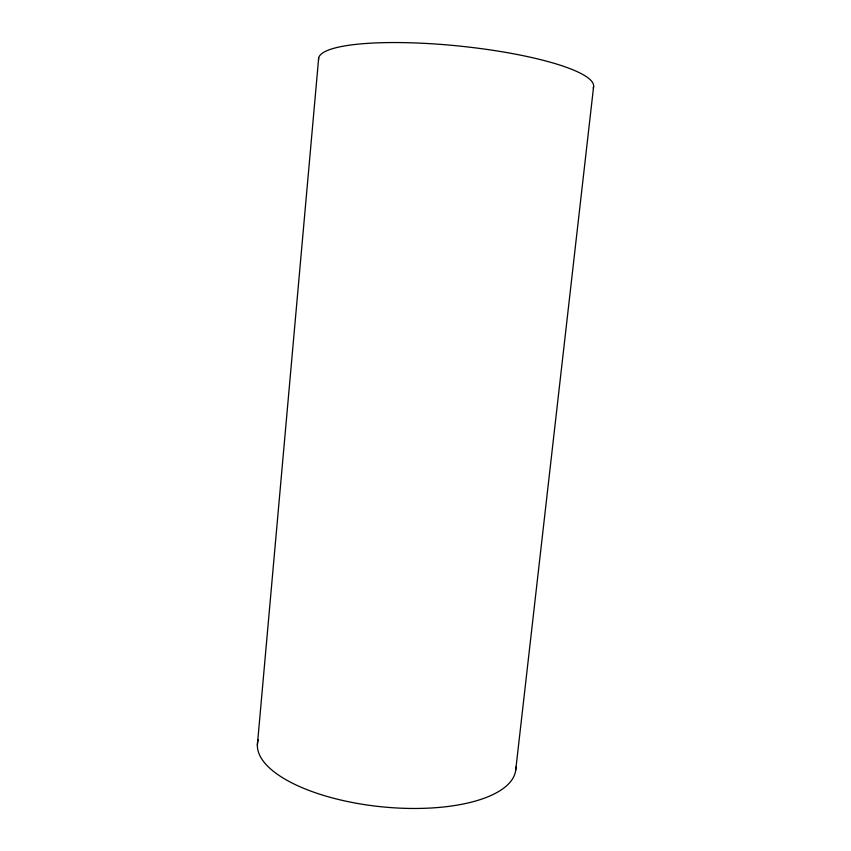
<?xml version="1.0" encoding="UTF-8"?>
<svg xmlns="http://www.w3.org/2000/svg" width="851" height="851" viewBox="0 0 851 851"><rect width="100%" height="100%" fill="white"/><g stroke="black" fill="none" stroke-linecap="round" stroke-linejoin="round"><path stroke-width="1.28" d="M257.364 745.05L318.678 57.942M515.685 770.304L593.636 86.387M515.844 766.996A129.809 50.422 5.8 0 1 379.94 806.62A129.809 50.422 5.8 0 1 258.268 739.593M318.582 59.698A138.234 26.679 5.8 0 1 460.125 46.135A138.234 26.679 5.8 0 1 593.2 88.11"/></g></svg>
